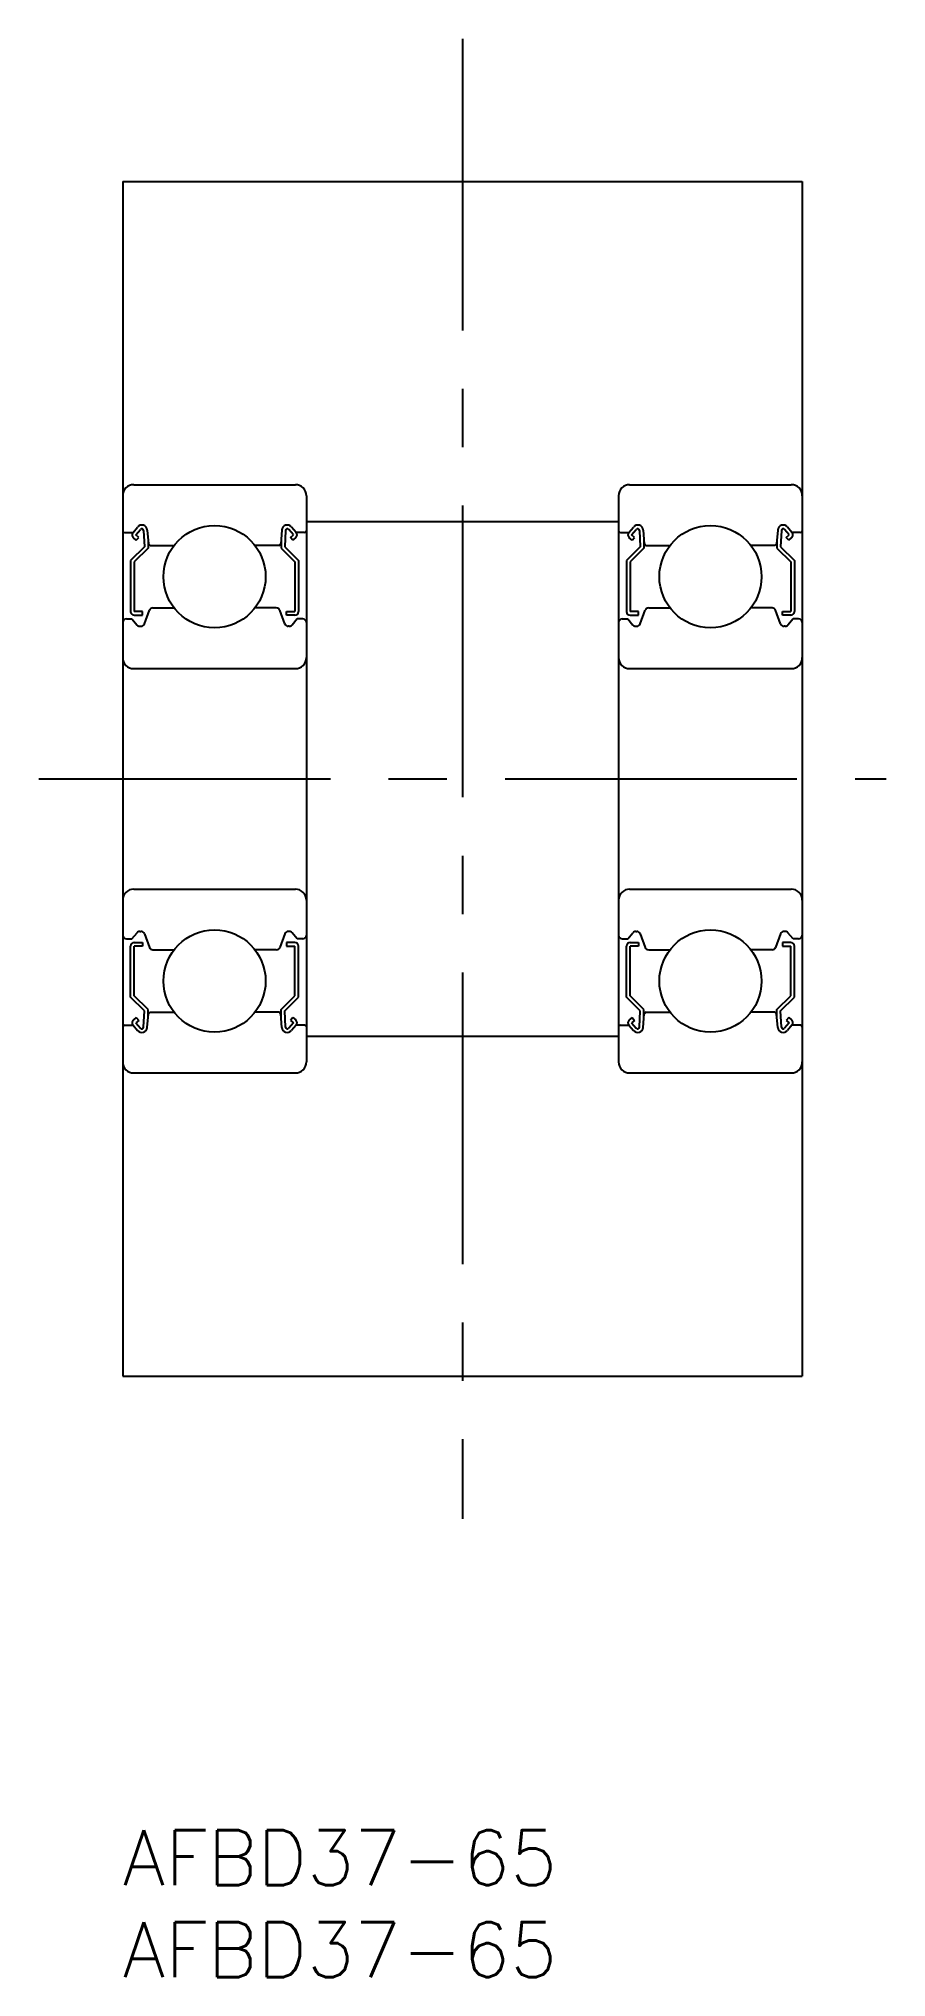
# Model space of a CAD drawing. Extents: x -5 to 42, y -8 to 97.
import ezdxf

# ---------------------------------------------------------------- set-up
doc = ezdxf.new("R2010")
doc.units = 0
doc.header["$LTSCALE"] = 0.5
doc.linetypes.add('CENTER', pattern=[50.8, 31.75, -6.35, 6.35, -6.35])
doc.layers.get('0').update_dxf_attribs({"linetype": 'CONTINUOUS'})
doc.layers.add('CENTER', color=1, linetype='CENTER')
doc.styles.get("Standard").update_dxf_attribs({"font": 'txt.shx', "height": 3, "bigfont": 'bigfont.shx'})

# ---------------------------------------------------------------- blocks, each defined once
blk = doc.blocks.new('*U8')
at = {"color": 7, "linetype": 'CONTINUOUS'}
blk.add_text('AFBD37-65', height=3, dxfattribs=at).set_placement((0, -3))
blk = doc.blocks.new('*U9')
at = {"color": 7, "linetype": 'CONTINUOUS'}
blk.add_text('AFBD37-65', height=3, dxfattribs=at).set_placement((0, -8))

msp = doc.modelspace()

# ---------------------------------------------------------------- linework, layer by layer
at = {"color": 7, "linetype": 'CONTINUOUS'}
for p, q in [((0, 89.7), (37, 89.7)), ((0, 89.7), (0, 24.7)), ((37, 89.7), (37, 24.7)), ((0.6, 73.2), (9.4, 73.2)), ((27.6, 73.2), (36.4, 73.2)), ((10, 72.6), (10, 41.8)), ((27, 72.6), (27, 41.8)), ((0.56, 70.6), (0.81, 70.9)), ((0.71, 70.47), (0.96, 70.77)), ((1.14, 70.71), (1.18, 69.83)), ((1.34, 70.73), (1.4, 69.99)), ((8.66, 70.73), (8.6, 69.99)), ((8.86, 70.71), (8.82, 69.83)), ((9.29, 70.47), (9.04, 70.77)), ((9.44, 70.6), (9.19, 70.9)), ((10, 71.2), (27, 71.2)), ((27.56, 70.6), (27.81, 70.9)), ((27.71, 70.47), (27.96, 70.77)), ((28.14, 70.71), (28.18, 69.83)), ((28.34, 70.73), (28.4, 69.99)), ((35.66, 70.73), (35.6, 69.99)), ((35.86, 70.71), (35.82, 69.83)), ((36.29, 70.47), (36.04, 70.77)), ((36.44, 70.6), (36.19, 70.9)), ((0.1, 70.6), (0.56, 70.6)), ((1.18, 69.83), (0.43, 69.08)), ((0.74, 70.19), (0.58, 70.32)), ((1.38, 69.75), (0.63, 69)), ((0.87, 70.34), (0.71, 70.47)), ((0.74, 70.19), (0.87, 70.34)), ((1.38, 70.22), (1.38, 69.75)), ((1.5, 69.9), (2.8, 69.9)), ((8.5, 69.9), (7.2, 69.9)), ((8.62, 70.22), (8.62, 69.75)), ((8.62, 69.75), (9.37, 69)), ((8.82, 69.83), (9.57, 69.08)), ((9.13, 70.34), (9.29, 70.47)), ((9.26, 70.19), (9.13, 70.34)), ((9.26, 70.19), (9.42, 70.32)), ((9.9, 70.6), (9.44, 70.6)), ((27.1, 70.6), (27.56, 70.6)), ((28.18, 69.83), (27.43, 69.08)), ((27.74, 70.19), (27.58, 70.32)), ((28.38, 69.75), (27.63, 69)), ((27.87, 70.34), (27.71, 70.47)), ((27.74, 70.19), (27.87, 70.34)), ((28.38, 70.22), (28.38, 69.75)), ((28.5, 69.9), (29.8, 69.9)), ((35.5, 69.9), (34.2, 69.9)), ((35.62, 70.22), (35.62, 69.75)), ((35.62, 69.75), (36.37, 69)), ((35.82, 69.83), (36.57, 69.08)), ((36.13, 70.34), (36.29, 70.47)), ((36.26, 70.19), (36.13, 70.34)), ((36.26, 70.19), (36.42, 70.32)), ((36.9, 70.6), (36.44, 70.6)), ((0.43, 69.08), (0.43, 66.3)), ((0.63, 69), (0.63, 66.3)), ((9.37, 69), (9.37, 66.3)), ((9.57, 69.08), (9.57, 66.3)), ((27.43, 69.08), (27.43, 66.3)), ((27.63, 69), (27.63, 66.3)), ((36.37, 69), (36.37, 66.3)), ((36.57, 69.08), (36.57, 66.3)), ((1.64, 66.5), (2.8, 66.5)), ((8.36, 66.5), (7.2, 66.5)), ((28.64, 66.5), (29.8, 66.5)), ((35.36, 66.5), (34.2, 66.5)), ((0.2, 65.9), (0.5, 65.9)), ((0.5, 65.9), (0.78, 65.57)), ((1.08, 66.3), (0.63, 66.3)), ((0.63, 66.1), (1.08, 66.1)), ((0.93, 65.5), (0.99, 65.5)), ((1.08, 66.1), (1.08, 66.3)), ((1.18, 65.63), (1.45, 66.37)), ((8.82, 65.63), (8.55, 66.37)), ((8.92, 66.3), (9.37, 66.3)), ((8.92, 66.1), (8.92, 66.3)), ((9.37, 66.1), (8.92, 66.1)), ((9.07, 65.5), (9.01, 65.5)), ((9.5, 65.9), (9.22, 65.57)), ((9.8, 65.9), (9.5, 65.9)), ((27.2, 65.9), (27.5, 65.9)), ((27.5, 65.9), (27.78, 65.57)), ((28.08, 66.3), (27.63, 66.3)), ((27.63, 66.1), (28.08, 66.1)), ((27.93, 65.5), (27.99, 65.5)), ((28.08, 66.1), (28.08, 66.3)), ((28.18, 65.63), (28.45, 66.37)), ((35.82, 65.63), (35.55, 66.37)), ((35.92, 66.3), (36.37, 66.3)), ((35.92, 66.1), (35.92, 66.3)), ((36.37, 66.1), (35.92, 66.1)), ((36.07, 65.5), (36.01, 65.5)), ((36.5, 65.9), (36.22, 65.57)), ((36.8, 65.9), (36.5, 65.9)), ((0.6, 63.2), (9.4, 63.2)), ((27.6, 63.2), (36.4, 63.2)), ((0.6, 51.2), (9.4, 51.2)), ((27.6, 51.2), (36.4, 51.2)), ((0.5, 48.5), (0.78, 48.83)), ((0.93, 48.9), (0.99, 48.9)), ((1.18, 48.77), (1.45, 48.03)), ((8.82, 48.77), (8.55, 48.03)), ((9.07, 48.9), (9.01, 48.9)), ((9.5, 48.5), (9.22, 48.83)), ((27.5, 48.5), (27.78, 48.83)), ((27.93, 48.9), (27.99, 48.9)), ((28.18, 48.77), (28.45, 48.03)), ((35.82, 48.77), (35.55, 48.03)), ((36.07, 48.9), (36.01, 48.9)), ((36.5, 48.5), (36.22, 48.83)), ((0.2, 48.5), (0.5, 48.5)), ((0.43, 45.32), (0.43, 48.1)), ((0.63, 48.3), (1.08, 48.3)), ((0.63, 45.4), (0.63, 48.1)), ((1.08, 48.1), (0.63, 48.1)), ((1.08, 48.3), (1.08, 48.1)), ((1.64, 47.9), (2.8, 47.9)), ((8.36, 47.9), (7.2, 47.9)), ((9.37, 48.3), (8.92, 48.3)), ((8.92, 48.3), (8.92, 48.1)), ((8.92, 48.1), (9.37, 48.1)), ((9.37, 45.4), (9.37, 48.1)), ((9.8, 48.5), (9.5, 48.5)), ((9.57, 45.32), (9.57, 48.1)), ((27.2, 48.5), (27.5, 48.5)), ((27.43, 45.32), (27.43, 48.1)), ((27.63, 48.3), (28.08, 48.3)), ((27.63, 45.4), (27.63, 48.1)), ((28.08, 48.1), (27.63, 48.1)), ((28.08, 48.3), (28.08, 48.1)), ((28.64, 47.9), (29.8, 47.9)), ((35.36, 47.9), (34.2, 47.9)), ((36.37, 48.3), (35.92, 48.3)), ((35.92, 48.3), (35.92, 48.1)), ((35.92, 48.1), (36.37, 48.1)), ((36.37, 45.4), (36.37, 48.1)), ((36.8, 48.5), (36.5, 48.5)), ((36.57, 45.32), (36.57, 48.1)), ((1.38, 44.65), (0.63, 45.4)), ((8.62, 44.65), (9.37, 45.4)), ((28.38, 44.65), (27.63, 45.4)), ((35.62, 44.65), (36.37, 45.4)), ((1.18, 44.57), (0.43, 45.32)), ((1.14, 43.69), (1.18, 44.57)), ((1.34, 43.67), (1.4, 44.41)), ((1.38, 44.18), (1.38, 44.65)), ((1.5, 44.5), (2.8, 44.5)), ((8.5, 44.5), (7.2, 44.5)), ((8.66, 43.67), (8.6, 44.41)), ((8.62, 44.18), (8.62, 44.65)), ((8.82, 44.57), (9.57, 45.32)), ((8.86, 43.69), (8.82, 44.57)), ((28.18, 44.57), (27.43, 45.32)), ((28.14, 43.69), (28.18, 44.57)), ((28.34, 43.67), (28.4, 44.41)), ((28.38, 44.18), (28.38, 44.65)), ((28.5, 44.5), (29.8, 44.5)), ((35.5, 44.5), (34.2, 44.5)), ((35.66, 43.67), (35.6, 44.41)), ((35.62, 44.18), (35.62, 44.65)), ((35.82, 44.57), (36.57, 45.32)), ((35.86, 43.69), (35.82, 44.57)), ((0.1, 43.8), (0.56, 43.8)), ((0.56, 43.8), (0.81, 43.5)), ((0.74, 44.21), (0.58, 44.08)), ((0.87, 44.06), (0.71, 43.93)), ((0.71, 43.93), (0.96, 43.63)), ((0.74, 44.21), (0.87, 44.06)), ((9.29, 43.93), (9.04, 43.63)), ((9.26, 44.21), (9.13, 44.06)), ((9.13, 44.06), (9.29, 43.93)), ((9.44, 43.8), (9.19, 43.5)), ((9.26, 44.21), (9.42, 44.08)), ((9.9, 43.8), (9.44, 43.8)), ((27.1, 43.8), (27.56, 43.8)), ((27.56, 43.8), (27.81, 43.5)), ((27.74, 44.21), (27.58, 44.08)), ((27.87, 44.06), (27.71, 43.93)), ((27.71, 43.93), (27.96, 43.63)), ((27.74, 44.21), (27.87, 44.06)), ((36.29, 43.93), (36.04, 43.63)), ((36.26, 44.21), (36.13, 44.06)), ((36.13, 44.06), (36.29, 43.93)), ((36.44, 43.8), (36.19, 43.5)), ((36.26, 44.21), (36.42, 44.08)), ((36.9, 43.8), (36.44, 43.8)), ((10, 43.2), (27, 43.2)), ((0.6, 41.2), (9.4, 41.2)), ((27.6, 41.2), (36.4, 41.2)), ((0, 24.7), (37, 24.7))]:
    msp.add_line(p, q, dxfattribs=at)
for centre in [(5, 68.2), (5, 68.2), (32, 68.2), (32, 68.2), (5, 46.2), (5, 46.2), (32, 46.2), (32, 46.2)]:
    msp.add_circle(centre, 2.78, dxfattribs=at)
for centre, radius, start, end in [((0.6, 72.6), 0.6, 90, 180), ((9.4, 72.6), 0.6, 0, 90), ((27.6, 72.6), 0.6, 90, 180), ((36.4, 72.6), 0.6, 0, 90), ((0.1, 70.7), 0.1, 180, 270), ((1.04, 70.71), 0.3, 4.9968, 140.0012), ((1.04, 70.71), 0.1, 2.8198, 140.0002), ((8.96, 70.71), 0.3, 39.9988, 175.0032), ((8.96, 70.71), 0.1, 39.9998, 177.1802), ((9.9, 70.7), 0.1, 270, 0), ((27.1, 70.7), 0.1, 180, 270), ((28.04, 70.71), 0.3, 4.9968, 140.0012), ((28.04, 70.71), 0.1, 2.8198, 140.0002), ((35.96, 70.71), 0.3, 39.9988, 175.0032), ((35.96, 70.71), 0.1, 39.9998, 177.1802), ((36.9, 70.7), 0.1, 270, 0), ((0.71, 70.47), 0.2, 140.0012, 230.087), ((1.5, 70), 0.1, 184.9968, 270), ((8.5, 70), 0.1, 270, 355.0032), ((9.29, 70.47), 0.2, 309.913, 39.9988), ((27.71, 70.47), 0.2, 140.0012, 230.087), ((28.5, 70), 0.1, 184.9968, 270), ((35.5, 70), 0.1, 270, 355.0032), ((36.29, 70.47), 0.2, 309.913, 39.9988), ((1.64, 66.3), 0.2, 90, 159.9916), ((8.36, 66.3), 0.2, 20.0084, 90), ((28.64, 66.3), 0.2, 90, 159.9916), ((35.36, 66.3), 0.2, 20.0084, 90), ((0.2, 65.7), 0.2, 90, 180), ((0.63, 66.3), 0.2, 180, 270), ((0.93, 65.7), 0.2, 219.9952, 270), ((0.99, 65.7), 0.2, 270, 339.9916), ((9.01, 65.7), 0.2, 200.0084, 270), ((9.07, 65.7), 0.2, 270, 320.0048), ((9.37, 66.3), 0.2, 270, 0), ((9.8, 65.7), 0.2, 0, 90), ((27.2, 65.7), 0.2, 90, 180), ((27.63, 66.3), 0.2, 180, 270), ((27.93, 65.7), 0.2, 219.9952, 270), ((27.99, 65.7), 0.2, 270, 339.9916), ((36.01, 65.7), 0.2, 200.0084, 270), ((36.07, 65.7), 0.2, 270, 320.0048), ((36.37, 66.3), 0.2, 270, 0), ((36.8, 65.7), 0.2, 0, 90), ((0.6, 63.8), 0.6, 180, 270), ((9.4, 63.8), 0.6, 270, 0), ((27.6, 63.8), 0.6, 180, 270), ((36.4, 63.8), 0.6, 270, 0), ((0.6, 50.6), 0.6, 90, 180), ((9.4, 50.6), 0.6, 0, 90), ((27.6, 50.6), 0.6, 90, 180), ((36.4, 50.6), 0.6, 0, 90), ((0.2, 48.7), 0.2, 180, 270), ((0.93, 48.7), 0.2, 90, 140.0048), ((0.99, 48.7), 0.2, 20.0084, 90), ((9.01, 48.7), 0.2, 90, 159.9916), ((9.07, 48.7), 0.2, 39.9952, 90), ((9.8, 48.7), 0.2, 270, 0), ((27.2, 48.7), 0.2, 180, 270), ((27.93, 48.7), 0.2, 90, 140.0048), ((27.99, 48.7), 0.2, 20.0084, 90), ((36.01, 48.7), 0.2, 90, 159.9916), ((36.07, 48.7), 0.2, 39.9952, 90), ((36.8, 48.7), 0.2, 270, 0), ((0.63, 48.1), 0.2, 90, 180), ((1.64, 48.1), 0.2, 200.0084, 270), ((8.36, 48.1), 0.2, 270, 339.9916), ((9.37, 48.1), 0.2, 0, 90), ((27.63, 48.1), 0.2, 90, 180), ((28.64, 48.1), 0.2, 200.0084, 270), ((35.36, 48.1), 0.2, 270, 339.9916), ((36.37, 48.1), 0.2, 0, 90), ((1.5, 44.4), 0.1, 90, 175.0032), ((8.5, 44.4), 0.1, 4.9968, 90), ((28.5, 44.4), 0.1, 90, 175.0032), ((35.5, 44.4), 0.1, 4.9968, 90), ((0.1, 43.7), 0.1, 90, 180), ((0.71, 43.93), 0.2, 129.913, 219.9988), ((1.04, 43.7), 0.3, 219.9988, 355.0032), ((1.04, 43.7), 0.1, 219.9998, 357.1802), ((8.96, 43.7), 0.3, 184.9968, 320.0012), ((8.96, 43.7), 0.1, 182.8198, 320.0002), ((9.29, 43.93), 0.2, 320.0012, 50.087), ((9.9, 43.7), 0.1, 0, 90), ((27.1, 43.7), 0.1, 90, 180), ((27.71, 43.93), 0.2, 129.913, 219.9988), ((28.04, 43.7), 0.3, 219.9988, 355.0032), ((28.04, 43.7), 0.1, 219.9998, 357.1802), ((35.96, 43.7), 0.3, 184.9968, 320.0012), ((35.96, 43.7), 0.1, 182.8198, 320.0002), ((36.29, 43.93), 0.2, 320.0012, 50.087), ((36.9, 43.7), 0.1, 0, 90), ((0.6, 41.8), 0.6, 180, 270), ((9.4, 41.8), 0.6, 270, 0), ((27.6, 41.8), 0.6, 180, 270), ((36.4, 41.8), 0.6, 270, 0)]:
    msp.add_arc(centre, radius, start, end, dxfattribs=at)
at = {"layer": 'CENTER', "color": 1, "linetype": 'CENTER'}
for p, q in [((18.5, 97.47), (18.5, 16.94)), ((-4.57, 57.2), (41.57, 57.2))]:
    msp.add_line(p, q, dxfattribs=at)

# ---------------------------------------------------------------- block references
at = {"color": 7, "linetype": 'CONTINUOUS'}
for name in ['*U8', '*U9']:
    msp.add_blockref(name, (0, 0), dxfattribs=at)

doc.saveas('drawing.dxf')
